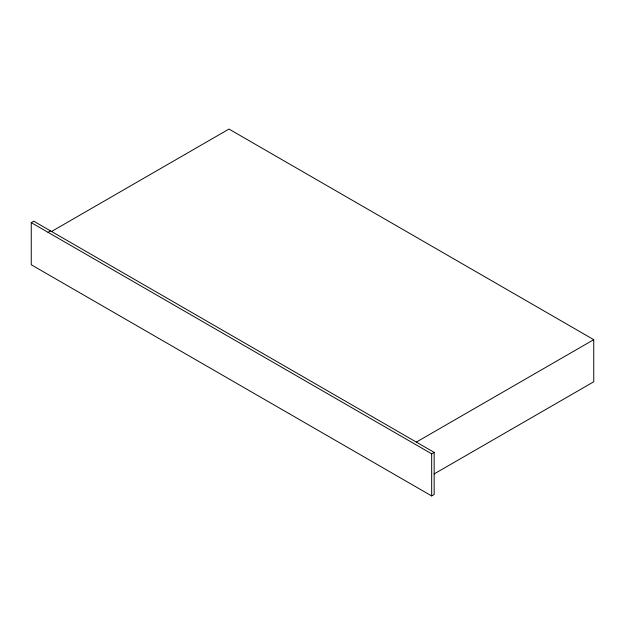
<?xml version="1.0" encoding="UTF-8"?>
<svg xmlns="http://www.w3.org/2000/svg" width="625" height="625" viewBox="0 0 625 625"><rect width="100%" height="100%" fill="white"/><g stroke="black" fill="none" stroke-linecap="round" stroke-linejoin="round"><path stroke-width="0.94" d="M31.25 222.633L33.734 221.203L434.164 452.383L434.164 494.5L431.672 495.937L31.25 264.758L31.25 222.633L431.672 453.82L434.164 452.383M48.055 232.336L50.547 230.906M51.562 231.492L228.977 129.062L593.75 339.664L593.75 381.781L434.078 473.969M416.336 442.094L593.75 339.664M431.672 453.82L431.672 495.937"/></g></svg>
